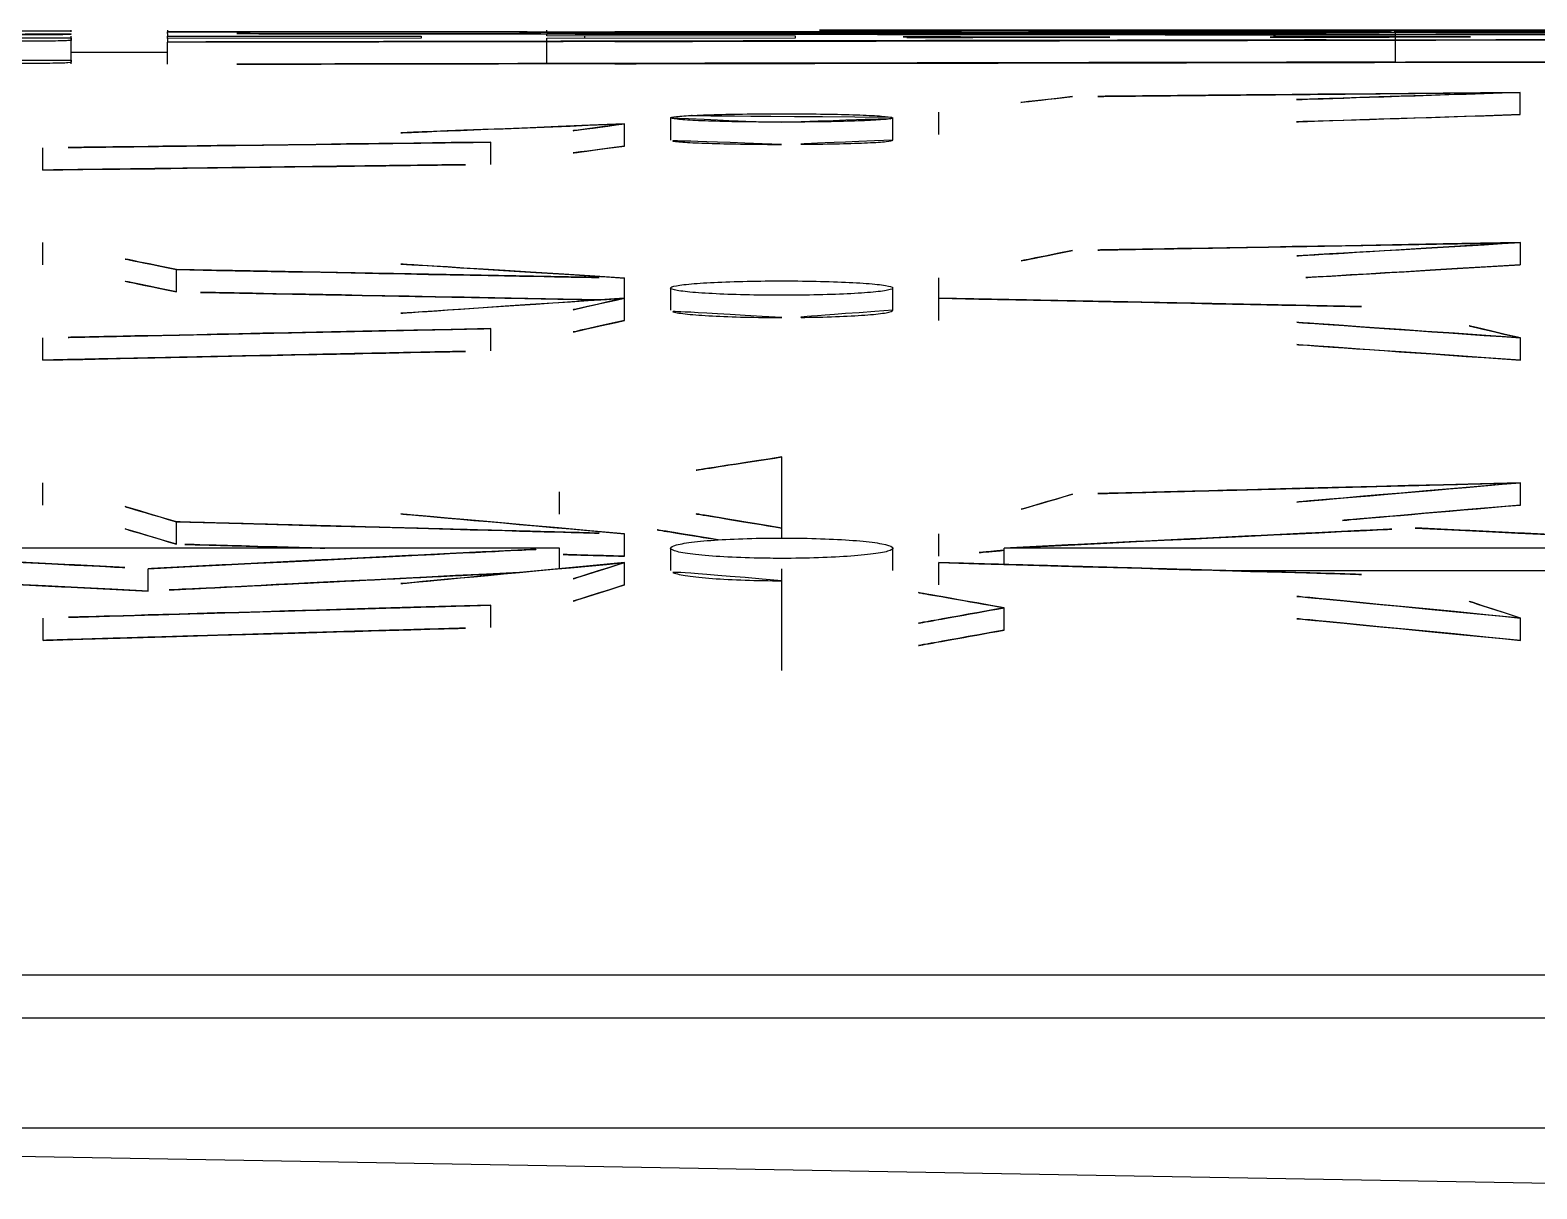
# Model space of a CAD drawing. Extents: x 16296660632 to 16296680496, y -37409619871 to -37409616057.
# Drawn here: x 16296679224.88 to 16296679231.66, y -37409616700.73 to -37409616695.52 of the extents above; entities that cross this region are included whole.
import ezdxf

# ---------------------------------------------------------------- set-up
doc = ezdxf.new("R2010")
doc.units = 0
doc.header["$LTSCALE"] = 10
doc.header["$MEASUREMENT"] = 0
for name, color, linetype in [('BACK_CASE_DADA_2', 7, 'CONTINUOUS'), ('BACK_LED_PCB_CAS', 7, 'CONTINUOUS'), ('BACK_TOP_COVER', 7, 'CONTINUOUS'), ('자바로고WINDOW', 7, 'CONTINUOUS')]:
    doc.layers.add(name, color=color, linetype=linetype)

msp = doc.modelspace()

# ---------------------------------------------------------------- linework, layer by layer
at = {"layer": 'BACK_CASE_DADA_2', "color": 7, "linetype": 'Continuous', "ltscale": 25.4}
msp.add_line((16296679222.66073, -37409616700.548264), (16296679233.181299, -37409616700.733292), dxfattribs=at)
at = {"layer": 'BACK_LED_PCB_CAS', "color": 7, "linetype": 'Continuous', "ltscale": 25.4}
for p, q in [((16296679219.759359, -37409616699.770477), (16296679233.181299, -37409616699.770477)), ((16296679219.759359, -37409616699.964127), (16296679233.181299, -37409616699.964127)), ((16296679233.181299, -37409616700.460243), (16296679219.759359, -37409616700.460243))]:
    msp.add_line(p, q, dxfattribs=at)
at = {"layer": 'BACK_TOP_COVER', "color": 7, "linetype": 'Continuous', "ltscale": 25.4}
for p, q in [((16296679225.49707, -37409616695.520523), (16296679225.49707, -37409616695.526894)), ((16296679225.49707, -37409616695.535141), (16296679225.49707, -37409616695.526894)), ((16296679231.021641, -37409616695.520126), (16296679230.26829, -37409616695.520126)), ((16296679231.021641, -37409616695.5214), (16296679231.021641, -37409616695.520126)), ((16296679231.021641, -37409616695.523643), (16296679231.021641, -37409616695.5214)), ((16296679231.021641, -37409616695.531174), (16296679231.021641, -37409616695.524544)), ((16296679231.021641, -37409616695.538612), (16296679231.021641, -37409616695.531174)), ((16296679225.49707, -37409616695.535141), (16296679225.49707, -37409616695.54612)), ((16296679225.49707, -37409616695.556999), (16296679225.49707, -37409616695.54612)), ((16296679225.49707, -37409616695.54612), (16296679226.63768, -37409616695.547478)), ((16296679226.63768, -37409616695.555428), (16296679225.49707, -37409616695.556999)), ((16296679225.49707, -37409616695.556999), (16296679225.49707, -37409616695.573357)), ((16296679225.49707, -37409616695.67337), (16296679225.49707, -37409616695.573357)), ((16296679226.63768, -37409616695.547478), (16296679226.63768, -37409616695.555428)), ((16296679227.374889, -37409616695.55442), (16296679227.374889, -37409616695.54837)), ((16296679231.021641, -37409616695.563316), (16296679231.021641, -37409616695.541283)), ((16296679231.021641, -37409616695.66333), (16296679231.021641, -37409616695.563316)), ((16296679225.49707, -37409616695.620132), (16296679225.06279, -37409616695.620132)), ((16296679231.58283, -37409616695.899612), (16296679231.58283, -37409616695.799561)), ((16296679227.75952, -37409616695.914574), (16296679227.75952, -37409616696.014633)), ((16296679228.75952, -37409616696.014633), (16296679228.75952, -37409616695.914551)), ((16296679228.96661, -37409616695.988503), (16296679228.96661, -37409616695.888443)), ((16296679227.552429, -37409616696.041656), (16296679227.552429, -37409616695.941582)), ((16296679224.936211, -37409616696.149437), (16296679224.936211, -37409616696.049347)), ((16296679226.95145, -37409616696.123596), (16296679226.95145, -37409616696.023514)), ((16296679224.93635, -37409616696.575783), (16296679224.93635, -37409616696.475616)), ((16296679231.58316, -37409616696.575783), (16296679231.58316, -37409616696.475601)), ((16296679225.537451, -37409616696.697411), (16296679225.537451, -37409616696.597221)), ((16296679227.552719, -37409616696.726128), (16296679227.552719, -37409616696.634903)), ((16296679227.75985, -37409616696.680069), (16296679227.75985, -37409616696.780251)), ((16296679228.75985, -37409616696.780273), (16296679228.75985, -37409616696.680038)), ((16296679228.96693, -37409616696.735092), (16296679228.96693, -37409616696.634903)), ((16296679227.552759, -37409616696.82634), (16296679227.552759, -37409616696.72612)), ((16296679228.96697, -37409616696.82634), (16296679228.96697, -37409616696.72612)), ((16296679226.951771, -37409616696.962593), (16296679226.951771, -37409616696.862343)), ((16296679224.936529, -37409616697.004639), (16296679224.936529, -37409616696.904388)), ((16296679231.58334, -37409616697.004623), (16296679231.58334, -37409616696.904373)), ((16296679228.260151, -37409616697.759811), (16296679228.26005, -37409616697.440048)), ((16296679224.93668, -37409616697.656502), (16296679224.93668, -37409616697.556137)), ((16296679231.583481, -37409616697.656487), (16296679231.583481, -37409616697.556122)), ((16296679227.260099, -37409616697.697212), (16296679227.260099, -37409616697.59684)), ((16296679225.537781, -37409616697.832626), (16296679225.537781, -37409616697.732239)), ((16296679228.260151, -37409616697.805473), (16296679228.260151, -37409616697.759811)), ((16296679227.553049, -37409616697.886589), (16296679227.553049, -37409616697.786179)), ((16296679228.96726, -37409616697.886581), (16296679228.96726, -37409616697.786179)), ((16296679227.26017, -37409616697.850487), (16296679223.560169, -37409616697.850487)), ((16296679227.26017, -37409616697.94297), (16296679227.26017, -37409616697.850487)), ((16296679227.76017, -37409616697.850487), (16296679227.76017, -37409616697.950867)), ((16296679228.76017, -37409616697.950912), (16296679228.76017, -37409616697.850456)), ((16296679232.960171, -37409616697.850471), (16296679229.26017, -37409616697.850479)), ((16296679229.26017, -37409616697.923813), (16296679229.26017, -37409616697.850479)), ((16296679225.4102, -37409616698.043404), (16296679225.4102, -37409616697.94297)), ((16296679227.553089, -37409616698.016121), (16296679227.553089, -37409616697.915688)), ((16296679228.260201, -37409616698.043404), (16296679228.260201, -37409616697.942963)), ((16296679228.2603, -37409616698.300911), (16296679228.260201, -37409616697.942963)), ((16296679228.9673, -37409616698.016121), (16296679228.9673, -37409616697.915688)), ((16296679230.2313, -37409616697.950897), (16296679232.960171, -37409616697.95089)), ((16296679226.952101, -37409616698.20697), (16296679226.952101, -37409616698.106506)), ((16296679224.936859, -37409616698.26532), (16296679224.936859, -37409616698.164841)), ((16296679229.26025, -37409616698.219299), (16296679229.26025, -37409616698.118843)), ((16296679231.58367, -37409616698.265297), (16296679231.58367, -37409616698.164833)), ((16296679228.2603, -37409616698.401413), (16296679228.2603, -37409616698.300911)), ((16296679219.759359, -37409616699.770477), (16296679233.181299, -37409616699.770477))]:
    msp.add_line(p, q, dxfattribs=at)
for centre, radius, start, end in [((16296679230.26829, -37409645802.795181), 29107.275046, 90, 90.0093983402), ((16296679240.794861, -37409654434.990387), 37739.470253, 90.0148624913, 90.0213101892), ((16296679212.78764, -37409654434.677277), 37739.157148, 89.9723513964, 89.9786898108), ((16296679181.2106, -37409654429.443336), 37733.923207, 89.9263432806, 89.9299496148), ((16296679278.24366, -37409654428.840073), 37733.319935, 90.0736567194, 90.0772630531), ((16296679249.258381, -37409617254.695129), 559.174995, 91.81144243, 92.07967021), ((16296679249.258381, -37409617254.695137), 559.075006, 91.81178394, 92.07999784), ((16296679249.258381, -37409617254.695183), 559.175044, 92.22469066, 92.49298497), ((16296679192.2579, -37409617254.816788), 559.296654, 86.38186455, 86.65042332), ((16296679264.257891, -37409617254.695358), 559.175228, 93.34990397, 93.61846265), ((16296679264.257891, -37409617254.695374), 559.075239, 93.35055855, 93.60796479), ((16296679264.2579, -37409617254.695442), 559.175313, 93.7636905, 94.03236009), ((16296679192.2579, -37409617254.816704), 559.296569, 85.96807596, 86.23674569), ((16296679192.2579, -37409617254.816689), 559.196558, 85.96739115, 86.2360914), ((16296679177.257429, -37409617254.816422), 559.29629, 84.84066517, 85.1096649), ((16296679279.257429, -37409617254.695717), 559.175592, 94.89087952, 95.15998787), ((16296679279.257429, -37409617254.695732), 559.075603, 94.8917506, 95.1057884), ((16296679279.257429, -37409617254.695732), 559.075603, 95.1306917, 95.16085859), ((16296679279.257441, -37409617254.695847), 559.175713, 95.30542051, 95.57468883), ((16296679177.257441, -37409617254.816307), 559.29617, 84.42585501, 84.69516398), ((16296679177.257441, -37409617254.816292), 559.196159, 84.42487611, 84.69414423)]:
    msp.add_arc(centre, radius, start, end, dxfattribs=at)
for centre, major_axis, ratio, start_param, end_param in [((16296679235.018379, -37409617254.768021), (-0.000133, 559.247889), 0.29821271, 0.03268857, 0.03629429), ((16296679234.026171, -37409617254.783386), (-0.000365, 559.263256), 0.29820862, 0.0388243, 0.0424308), ((16296679234.025471, -37409617254.725433), (0.000405, 559.1053), 0.29822404, 0.03883367, 0.042441), ((16296679215.189951, -37409617254.742813), (-0.000263, 559.222682), 0.29827885, 6.22111007, 6.22472022), ((16296679239.49176, -37409617254.752151), (0.000077, 559.232016), 0.29821693, 0.0595409, 0.06315132), ((16296679215.18944, -37409617254.770798), (0.00029, 559.150666), 0.29827142, 6.2211008, 6.22471151), ((16296679238.498659, -37409617254.718727), (0.000822, 559.198606), 0.29822578, 0.06568785, 0.06929981), ((16296679219.85557, -37409617254.687317), (-0.001542, 559.167194), 0.29829354, 6.21280595, 6.21641822), ((16296679238.49869, -37409617254.720337), (0.000791, 559.100216), 0.29822535, 0.0656995, 0.06931211), ((16296679253.283739, -37409617254.719093), (0.002394, 559.198957), 0.54052295, 0.08289146, 0.08621156), ((16296679210.714899, -37409617254.794693), (0.001101, 559.274552), 0.29826515, 6.1942148, 6.19783196), ((16296679243.96384, -37409617254.697121), (0.001702, 559.176987), 0.29823143, 0.08644083, 0.09005872), ((16296679201.230761, -37409617254.768517), (0.000835, 559.248382), 0.54056988, 6.19365986, 6.19698067), ((16296679210.71578, -37409617254.760696), (0.00013, 559.140564), 0.29827411, 6.19419563, 6.19781355), ((16296679201.230499, -37409617254.773956), (0.001197, 559.153823), 0.54056728, 6.19459641, 6.19696599), ((16296679242.970921, -37409617254.683434), (0.002243, 559.163294), 0.298235, 0.09259975, 0.09621972), ((16296679242.97188, -37409617254.717453), (0.001193, 559.097318), 0.29822605, 0.09261299, 0.0962335), ((16296679200.149099, -37409617254.778748), (0.001635, 559.258616), 0.54056501, 6.18674737, 6.19007025), ((16296679215.38184, -37409617254.704338), (-0.001614, 559.184205), 0.29828894, 6.18588809, 6.1895083), ((16296679258.370029, -37409617254.823448), (-0.005038, 559.303317), 0.54047318, 0.09643081, 0.09975472), ((16296679258.365629, -37409617254.740807), (0.00115, 559.120679), 0.54051254, 0.0964612, 0.09978597)]:
    msp.add_ellipse(centre, major_axis=major_axis, ratio=ratio, start_param=start_param, end_param=end_param, dxfattribs=at)
for points in [[(16296679225.49707, -37409616695.526894), (16296679228.259371, -37409616695.528763), (16296679231.021641, -37409616695.531174)], [(16296679225.49707, -37409616695.573357), (16296679228.259331, -37409616695.568077), (16296679231.021641, -37409616695.563316)], [(16296679231.021641, -37409616695.541283), (16296679228.259371, -37409616695.537949), (16296679225.49707, -37409616695.535141)], [(16296679231.021641, -37409616695.66333), (16296679228.259331, -37409616695.668083), (16296679225.49707, -37409616695.67337)], [(16296679231.58283, -37409616695.799561), (16296679230.57519, -37409616695.809067), (16296679229.567591, -37409616695.818893)], [(16296679226.95145, -37409616696.023514), (16296679225.9438, -37409616696.036263), (16296679224.936211, -37409616696.049347)], [(16296679224.936211, -37409616696.149437), (16296679225.9438, -37409616696.136353), (16296679226.95145, -37409616696.123596)], [(16296679231.58316, -37409616696.475601), (16296679230.57551, -37409616696.493187), (16296679229.567921, -37409616696.511108)], [(16296679225.537451, -37409616696.597221), (16296679226.54512, -37409616696.615898), (16296679227.552719, -37409616696.634903)], [(16296679227.446859, -37409616696.733101), (16296679226.49218, -37409616696.715111), (16296679225.537451, -37409616696.697411)], [(16296679228.96697, -37409616696.72612), (16296679229.97464, -37409616696.745888), (16296679230.982241, -37409616696.765984)], [(16296679226.951771, -37409616696.862343), (16296679225.94412, -37409616696.883202), (16296679224.936529, -37409616696.904388)], [(16296679224.936529, -37409616697.004639), (16296679225.94412, -37409616696.983452), (16296679226.951771, -37409616696.962593)], [(16296679231.583481, -37409616697.556122), (16296679230.575821, -37409616697.581841), (16296679229.568251, -37409616697.60788)], [(16296679225.537781, -37409616697.732239), (16296679226.54546, -37409616697.759048), (16296679227.553049, -37409616697.786179)], [(16296679229.26017, -37409616697.850479), (16296679230.185089, -37409616697.804703), (16296679231.110149, -37409616697.759804)], [(16296679231.110149, -37409616697.759804), (16296679232.03524, -37409616697.804688), (16296679232.960171, -37409616697.850471)], [(16296679226.20454, -37409616697.850418), (16296679225.871161, -37409616697.841507), (16296679225.537781, -37409616697.832626)], [(16296679223.560169, -37409616697.850487), (16296679224.48526, -37409616697.896294), (16296679225.4102, -37409616697.94297)], [(16296679225.4102, -37409616697.94297), (16296679226.33511, -37409616697.896278), (16296679227.26017, -37409616697.850487)], [(16296679227.553049, -37409616697.886589), (16296679227.40661, -37409616697.882637), (16296679227.26017, -37409616697.878708)], [(16296679225.4102, -37409616698.043404), (16296679224.48526, -37409616697.996712), (16296679223.560169, -37409616697.950912)], [(16296679227.079861, -37409616697.959839), (16296679226.24497, -37409616698.001259), (16296679225.4102, -37409616698.043404)], [(16296679228.9673, -37409616697.915688), (16296679229.974991, -37409616697.943604), (16296679230.982571, -37409616697.971817)], [(16296679226.952101, -37409616698.106506), (16296679225.944429, -37409616698.135513), (16296679224.936859, -37409616698.164841)], [(16296679224.936859, -37409616698.26532), (16296679225.944429, -37409616698.235977), (16296679226.952101, -37409616698.20697)]]:
    msp.add_open_spline(points, degree=2, dxfattribs=at)
for points, knots in [([(16296679227.75952, -37409616695.914574), (16296679227.75952, -37409616695.914627), (16296679227.759529, -37409616695.914688), (16296679227.759541, -37409616695.914749), (16296679227.760111, -37409616695.916847), (16296679227.770361, -37409616695.918991), (16296679227.78945, -37409616695.92099), (16296679227.808531, -37409616695.922981), (16296679227.836981, -37409616695.924889), (16296679227.872431, -37409616695.926537), (16296679227.907881, -37409616695.928192), (16296679227.9513, -37409616695.929642), (16296679227.9991, -37409616695.930763), (16296679228.046881, -37409616695.931877), (16296679228.100349, -37409616695.932701), (16296679228.15509, -37409616695.933151), (16296679228.18932, -37409616695.933434), (16296679228.22452, -37409616695.933571), (16296679228.25952, -37409616695.933571)], [0.750177454, 0.750177454, 0.750177454, 0.750177454, 0.75176126, 0.75176126, 0.75176126, 0.805518195, 0.805518195, 0.805518195, 0.859277284, 0.859277284, 0.859277284, 0.913014132, 0.913014132, 0.913014132, 0.966713618, 0.966713618, 0.966713618, 1, 1, 1, 1]), ([(16296679228.756189, -37409616695.912399), (16296679228.749729, -37409616695.910309), (16296679228.73358, -37409616695.908249), (16296679228.709061, -37409616695.90638), (16296679228.684549, -37409616695.904503), (16296679228.650999, -37409616695.902771), (16296679228.611179, -37409616695.901314), (16296679228.571381, -37409616695.899857), (16296679228.524229, -37409616695.898643), (16296679228.473631, -37409616695.897774), (16296679228.423071, -37409616695.896881), (16296679228.367661, -37409616695.896309), (16296679228.31201, -37409616695.896103), (16296679228.25639, -37409616695.895882), (16296679228.19898, -37409616695.896011), (16296679228.14455, -37409616695.896477), (16296679228.09012, -37409616695.896957), (16296679228.03717, -37409616695.897781), (16296679227.99007, -37409616695.898888), (16296679227.942961, -37409616695.900002), (16296679227.9004, -37409616695.901428), (16296679227.865919, -37409616695.903061), (16296679227.831409, -37409616695.904694), (16296679227.804041, -37409616695.90657), (16296679227.78606, -37409616695.908539)], [0.26843884, 0.26843884, 0.26843884, 0.26843884, 0.322199902, 0.322199902, 0.322199902, 0.375951866, 0.375951866, 0.375951866, 0.42967453, 0.42967453, 0.42967453, 0.483360756, 0.483360756, 0.483360756, 0.537018804, 0.537018804, 0.537018804, 0.590668438, 0.590668438, 0.590668438, 0.644332786, 0.644332786, 0.644332786, 0.698029033, 0.698029033, 0.698029033, 0.698029033]), ([(16296679228.25952, -37409616695.933571), (16296679228.315451, -37409616695.933571), (16296679228.37215, -37409616695.933197), (16296679228.424931, -37409616695.932487), (16296679228.477711, -37409616695.931778), (16296679228.528021, -37409616695.93071), (16296679228.57169, -37409616695.929367), (16296679228.615391, -37409616695.92804), (16296679228.65365, -37409616695.926399), (16296679228.683319, -37409616695.924591), (16296679228.713011, -37409616695.922791), (16296679228.73493, -37409616695.920769), (16296679228.74725, -37409616695.918709), (16296679228.755381, -37409616695.917343), (16296679228.75948, -37409616695.915939), (16296679228.75948, -37409616695.914543)], [0, 0, 0, 0, 0.053655802, 0.053655802, 0.053655802, 0.107310473, 0.107310473, 0.107310473, 0.160983092, 0.160983092, 0.160983092, 0.214693682, 0.214693682, 0.214693682, 0.250138432, 0.250138432, 0.250138432, 0.250138432]), ([(16296679228.25952, -37409616696.033653), (16296679228.20359, -37409616696.033653), (16296679228.146879, -37409616696.033272), (16296679228.09411, -37409616696.032562), (16296679228.04133, -37409616696.031853), (16296679227.99102, -37409616696.030777), (16296679227.94735, -37409616696.029449), (16296679227.90365, -37409616696.028107), (16296679227.865391, -37409616696.026466), (16296679227.83572, -37409616696.024673), (16296679227.806021, -37409616696.022858), (16296679227.784109, -37409616696.020844), (16296679227.77179, -37409616696.018784), (16296679227.76366, -37409616696.017418), (16296679227.75956, -37409616696.016006), (16296679227.75956, -37409616696.014618)], [0, 0, 0, 0, 0.053655784, 0.053655784, 0.053655784, 0.107310437, 0.107310437, 0.107310437, 0.160983045, 0.160983045, 0.160983045, 0.214693637, 0.214693637, 0.214693637, 0.250138433, 0.250138433, 0.250138433, 0.250138433]), ([(16296679228.75952, -37409616696.014633), (16296679228.75952, -37409616696.014687), (16296679228.75951, -37409616696.014763), (16296679228.759489, -37409616696.014816), (16296679228.758921, -37409616696.016922), (16296679228.748671, -37409616696.019073), (16296679228.729589, -37409616696.021057), (16296679228.71051, -37409616696.023064), (16296679228.68206, -37409616696.024963), (16296679228.646601, -37409616696.026611), (16296679228.61116, -37409616696.028267), (16296679228.567739, -37409616696.029716), (16296679228.51993, -37409616696.030838), (16296679228.47216, -37409616696.031952), (16296679228.41869, -37409616696.032784), (16296679228.363951, -37409616696.033218), (16296679228.32972, -37409616696.033501), (16296679228.294519, -37409616696.033653), (16296679228.25952, -37409616696.033653)], [0.750177452, 0.750177452, 0.750177452, 0.750177452, 0.751761224, 0.751761224, 0.751761224, 0.805518178, 0.805518178, 0.805518178, 0.859277286, 0.859277286, 0.859277286, 0.913014146, 0.913014146, 0.913014146, 0.96671363, 0.96671363, 0.96671363, 1, 1, 1, 1]), ([(16296679228.25985, -37409616696.71254), (16296679228.31572, -37409616696.71254), (16296679228.37236, -37409616696.711906), (16296679228.425091, -37409616696.710701), (16296679228.47781, -37409616696.709503), (16296679228.528061, -37409616696.70768), (16296679228.57169, -37409616696.705406), (16296679228.61537, -37409616696.703133), (16296679228.653629, -37409616696.700348), (16296679228.683319, -37409616696.697273), (16296679228.71307, -37409616696.694191), (16296679228.735041, -37409616696.690742), (16296679228.747431, -37409616696.687218), (16296679228.75984, -37409616696.683678), (16296679228.76297, -37409616696.679962), (16296679228.75658, -37409616696.676376), (16296679228.750179, -37409616696.672791), (16296679228.734051, -37409616696.669243), (16296679228.70952, -37409616696.666), (16296679228.685011, -37409616696.662773), (16296679228.651421, -37409616696.659767), (16296679228.61153, -37409616696.657249), (16296679228.57172, -37409616696.654732), (16296679228.524521, -37409616696.652618), (16296679228.47386, -37409616696.651093), (16296679228.4233, -37409616696.649567), (16296679228.367889, -37409616696.648567), (16296679228.312241, -37409616696.648209), (16296679228.25667, -37409616696.647827), (16296679228.19932, -37409616696.648064), (16296679228.144951, -37409616696.64888), (16296679228.09059, -37409616696.649696), (16296679228.03771, -37409616696.651123), (16296679227.990669, -37409616696.653038), (16296679227.94359, -37409616696.654953), (16296679227.90107, -37409616696.657417), (16296679227.86659, -37409616696.660217), (16296679227.83205, -37409616696.66304), (16296679227.80464, -37409616696.666283), (16296679227.7866, -37409616696.66967), (16296679227.76852, -37409616696.67308), (16296679227.759371, -37409616696.676727), (16296679227.759871, -37409616696.680351), (16296679227.76037, -37409616696.683968), (16296679227.77058, -37409616696.687637), (16296679227.78965, -37409616696.691063), (16296679227.80872, -37409616696.694473), (16296679227.837179, -37409616696.697731), (16296679227.87269, -37409616696.700562), (16296679227.90815, -37409616696.703377), (16296679227.95163, -37409616696.705856), (16296679227.99951, -37409616696.707764), (16296679228.047291, -37409616696.709663), (16296679228.10079, -37409616696.711052), (16296679228.15555, -37409616696.711807), (16296679228.189739, -37409616696.712303), (16296679228.22489, -37409616696.71254), (16296679228.25985, -37409616696.71254)], [0, 0, 0, 0, 0.0535629, 0.0535629, 0.0535629, 0.10712256, 0.10712256, 0.10712256, 0.16073353, 0.16073353, 0.16073353, 0.21445408, 0.21445408, 0.21445408, 0.26827614, 0.26827614, 0.26827614, 0.32214691, 0.32214691, 0.32214691, 0.3759931, 0.3759931, 0.3759931, 0.42975348, 0.42975348, 0.42975348, 0.48340504, 0.48340504, 0.48340504, 0.53697166, 0.53697166, 0.53697166, 0.59051285, 0.59051285, 0.59051285, 0.64409848, 0.64409848, 0.64409848, 0.69777982, 0.69777982, 0.69777982, 0.75156796, 0.75156796, 0.75156796, 0.80542798, 0.80542798, 0.80542798, 0.85929249, 0.85929249, 0.85929249, 0.91309037, 0.91309037, 0.91309037, 0.96677904, 0.96677904, 0.96677904, 1, 1, 1, 1]), ([(16296679228.25985, -37409616696.812752), (16296679228.20397, -37409616696.812752), (16296679228.147329, -37409616696.812119), (16296679228.09461, -37409616696.810913), (16296679228.041889, -37409616696.809708), (16296679227.99164, -37409616696.807892), (16296679227.948, -37409616696.805618), (16296679227.90432, -37409616696.803337), (16296679227.86607, -37409616696.800552), (16296679227.83638, -37409616696.797493), (16296679227.806629, -37409616696.794403), (16296679227.78466, -37409616696.790947), (16296679227.77227, -37409616696.787422), (16296679227.76404, -37409616696.78508), (16296679227.75989, -37409616696.782654), (16296679227.75989, -37409616696.780243)], [0, 0, 0, 0, 0.053562845, 0.053562845, 0.053562845, 0.107122457, 0.107122457, 0.107122457, 0.160733393, 0.160733393, 0.160733393, 0.21445395, 0.21445395, 0.21445395, 0.250137925, 0.250137925, 0.250137925, 0.250137925]), ([(16296679228.75985, -37409616696.780273), (16296679228.75985, -37409616696.780357), (16296679228.75984, -37409616696.780457), (16296679228.75983, -37409616696.780563), (16296679228.759319, -37409616696.784172), (16296679228.749121, -37409616696.787842), (16296679228.730049, -37409616696.79126), (16296679228.710979, -37409616696.794693), (16296679228.68251, -37409616696.797943), (16296679228.646999, -37409616696.800774), (16296679228.61154, -37409616696.803596), (16296679228.568069, -37409616696.806068), (16296679228.520189, -37409616696.807983), (16296679228.472401, -37409616696.809883), (16296679228.418909, -37409616696.811272), (16296679228.36414, -37409616696.812027), (16296679228.32996, -37409616696.812508), (16296679228.294809, -37409616696.812752), (16296679228.25985, -37409616696.812752)], [0.750168641, 0.750168641, 0.750168641, 0.750168641, 0.751567859, 0.751567859, 0.751567859, 0.805427935, 0.805427935, 0.805427935, 0.859292493, 0.859292493, 0.859292493, 0.913090412, 0.913090412, 0.913090412, 0.966779076, 0.966779076, 0.966779076, 1, 1, 1, 1]), ([(16296679228.26017, -37409616697.8965), (16296679228.31596, -37409616697.8965), (16296679228.372511, -37409616697.895607), (16296679228.42515, -37409616697.893913), (16296679228.477791, -37409616697.892197), (16296679228.52795, -37409616697.889648), (16296679228.571529, -37409616697.886452), (16296679228.615179, -37409616697.88324), (16296679228.653431, -37409616697.879303), (16296679228.68314, -37409616697.874962), (16296679228.71298, -37409616697.870613), (16296679228.735029, -37409616697.86573), (16296679228.74753, -37409616697.860733), (16296679228.760071, -37409616697.855713), (16296679228.763309, -37409616697.850433), (16296679228.757, -37409616697.845337), (16296679228.750681, -37409616697.840233), (16296679228.734591, -37409616697.835159), (16296679228.710051, -37409616697.830544), (16296679228.68553, -37409616697.825943), (16296679228.65189, -37409616697.821648), (16296679228.61191, -37409616697.818047), (16296679228.57205, -37409616697.814468), (16296679228.52478, -37409616697.811447), (16296679228.47402, -37409616697.80928), (16296679228.42347, -37409616697.807114), (16296679228.368059, -37409616697.805687), (16296679228.312401, -37409616697.805168), (16296679228.25692, -37409616697.804642), (16296679228.199659, -37409616697.80497), (16296679228.14537, -37409616697.806129), (16296679228.091129, -37409616697.807289), (16296679228.03837, -37409616697.809311), (16296679227.991421, -37409616697.812027), (16296679227.944389, -37409616697.814751), (16296679227.901911, -37409616697.818237), (16296679227.867439, -37409616697.822227), (16296679227.83285, -37409616697.826233), (16296679227.80538, -37409616697.830818), (16296679227.787251, -37409616697.83564), (16296679227.76906, -37409616697.840477), (16296679227.759781, -37409616697.84568), (16296679227.760189, -37409616697.850807), (16296679227.76059, -37409616697.855957), (16296679227.770729, -37409616697.861168), (16296679227.78978, -37409616697.866028), (16296679227.80883, -37409616697.870888), (16296679227.83732, -37409616697.875519), (16296679227.87291, -37409616697.879532), (16296679227.908409, -37409616697.883537), (16296679227.95196, -37409616697.887047), (16296679227.99995, -37409616697.889748), (16296679228.04775, -37409616697.892433), (16296679228.10128, -37409616697.894402), (16296679228.15609, -37409616697.895477), (16296679228.190201, -37409616697.896156), (16296679228.225281, -37409616697.8965), (16296679228.26017, -37409616697.8965)], [0, 0, 0, 0, 0.05342137, 0.05342137, 0.05342137, 0.10683635, 0.10683635, 0.10683635, 0.16035284, 0.16035284, 0.16035284, 0.2140875, 0.2140875, 0.2140875, 0.26802621, 0.26802621, 0.26802621, 0.32206513, 0.32206513, 0.32206513, 0.37605683, 0.37605683, 0.37605683, 0.42987615, 0.42987615, 0.42987615, 0.483475, 0.483475, 0.483475, 0.53690137, 0.53690137, 0.53690137, 0.59027615, 0.59027615, 0.59027615, 0.64374101, 0.64374101, 0.64374101, 0.69739939, 0.69739939, 0.69739939, 0.75127318, 0.75127318, 0.75127318, 0.80529136, 0.80529136, 0.80529136, 0.85931759, 0.85931759, 0.85931759, 0.9132089, 0.9132089, 0.9132089, 0.96688084, 0.96688084, 0.96688084, 1, 1, 1, 1]), ([(16296679228.26017, -37409616697.996933), (16296679228.20439, -37409616697.996933), (16296679228.147829, -37409616697.996033), (16296679228.0952, -37409616697.994331), (16296679228.042561, -37409616697.99263), (16296679227.992399, -37409616697.990067), (16296679227.94882, -37409616697.98687), (16296679227.905161, -37409616697.983673), (16296679227.86692, -37409616697.979729), (16296679227.83721, -37409616697.975388), (16296679227.807369, -37409616697.971031), (16296679227.785311, -37409616697.966148), (16296679227.77282, -37409616697.961143), (16296679227.764441, -37409616697.957787), (16296679227.76021, -37409616697.954323), (16296679227.76021, -37409616697.950867)], [0, 0, 0, 0, 0.053421273, 0.053421273, 0.053421273, 0.106836143, 0.106836143, 0.106836143, 0.160352569, 0.160352569, 0.160352569, 0.214087236, 0.214087236, 0.214087236, 0.250136579, 0.250136579, 0.250136579, 0.250136579])]:
    msp.add_open_spline(points, degree=3, knots=knots, dxfattribs=at)
at = {"layer": '자바로고WINDOW', "color": 7, "linetype": 'Continuous', "ltscale": 25.4}
for p, q in [((16296679225.06279, -37409616695.527321), (16296679225.06279, -37409616695.51963)), ((16296679227.20347, -37409616695.526619), (16296679227.20347, -37409616695.520508)), ((16296679225.06279, -37409616695.671028), (16296679225.06279, -37409616695.547096)), ((16296679227.20347, -37409616695.545113), (16296679227.20347, -37409616695.534561)), ((16296679228.32172, -37409616695.546417), (16296679227.20347, -37409616695.545113)), ((16296679227.20347, -37409616695.555573), (16296679228.32172, -37409616695.554047)), ((16296679227.20347, -37409616695.571297), (16296679227.20347, -37409616695.555573)), ((16296679227.20347, -37409616695.671303), (16296679227.20347, -37409616695.571297)), ((16296679228.32172, -37409616695.554047), (16296679228.32172, -37409616695.546417)), ((16296679229.04447, -37409616695.547279), (16296679229.04447, -37409616695.553093)), ((16296679225.49707, -37409616695.620132), (16296679225.06279, -37409616695.620132)), ((16296679231.58283, -37409616695.899612), (16296679231.58283, -37409616695.799561)), ((16296679227.75952, -37409616695.914574), (16296679227.75952, -37409616696.014633)), ((16296679228.75952, -37409616696.014633), (16296679228.75952, -37409616695.914551)), ((16296679228.96661, -37409616695.988503), (16296679228.96661, -37409616695.888443)), ((16296679227.552429, -37409616696.041656), (16296679227.552429, -37409616695.941582)), ((16296679224.936211, -37409616696.149437), (16296679224.936211, -37409616696.049347)), ((16296679226.95145, -37409616696.123596), (16296679226.95145, -37409616696.023514)), ((16296679224.93635, -37409616696.575783), (16296679224.93635, -37409616696.475616)), ((16296679231.58316, -37409616696.575783), (16296679231.58316, -37409616696.475601)), ((16296679225.537451, -37409616696.697411), (16296679225.537451, -37409616696.597221)), ((16296679227.552719, -37409616696.726128), (16296679227.552719, -37409616696.634903)), ((16296679227.75985, -37409616696.680069), (16296679227.75985, -37409616696.780251)), ((16296679228.75985, -37409616696.780273), (16296679228.75985, -37409616696.680038)), ((16296679228.96693, -37409616696.735092), (16296679228.96693, -37409616696.634903)), ((16296679227.552759, -37409616696.82634), (16296679227.552759, -37409616696.72612)), ((16296679228.96697, -37409616696.82634), (16296679228.96697, -37409616696.72612)), ((16296679226.951771, -37409616696.962593), (16296679226.951771, -37409616696.862343)), ((16296679224.936529, -37409616697.004639), (16296679224.936529, -37409616696.904388)), ((16296679231.58334, -37409616697.004623), (16296679231.58334, -37409616696.904373)), ((16296679228.260151, -37409616697.759811), (16296679228.26005, -37409616697.440048)), ((16296679224.93668, -37409616697.656502), (16296679224.93668, -37409616697.556137)), ((16296679231.583481, -37409616697.656487), (16296679231.583481, -37409616697.556122)), ((16296679227.260099, -37409616697.697212), (16296679227.260099, -37409616697.59684)), ((16296679225.537781, -37409616697.832626), (16296679225.537781, -37409616697.732239)), ((16296679228.260151, -37409616697.805473), (16296679228.260151, -37409616697.759811)), ((16296679227.553049, -37409616697.886589), (16296679227.553049, -37409616697.786179)), ((16296679228.96726, -37409616697.886581), (16296679228.96726, -37409616697.786179)), ((16296679227.26017, -37409616697.850487), (16296679223.560169, -37409616697.850487)), ((16296679227.26017, -37409616697.94297), (16296679227.26017, -37409616697.850487)), ((16296679227.76017, -37409616697.850487), (16296679227.76017, -37409616697.950867)), ((16296679228.76017, -37409616697.950912), (16296679228.76017, -37409616697.850456)), ((16296679232.960171, -37409616697.850471), (16296679229.26017, -37409616697.850479)), ((16296679229.26017, -37409616697.923813), (16296679229.26017, -37409616697.850479)), ((16296679225.4102, -37409616698.043404), (16296679225.4102, -37409616697.94297)), ((16296679227.553089, -37409616698.016121), (16296679227.553089, -37409616697.915688)), ((16296679228.260201, -37409616698.043404), (16296679228.260201, -37409616697.942963)), ((16296679228.9673, -37409616698.016121), (16296679228.9673, -37409616697.915688)), ((16296679230.2313, -37409616697.950897), (16296679232.960171, -37409616697.95089)), ((16296679226.952101, -37409616698.20697), (16296679226.952101, -37409616698.106506)), ((16296679224.936859, -37409616698.26532), (16296679224.936859, -37409616698.164841)), ((16296679229.26025, -37409616698.219299), (16296679229.26025, -37409616698.118843)), ((16296679231.58367, -37409616698.265297), (16296679231.58367, -37409616698.164833)), ((16296679228.2603, -37409616698.401413), (16296679228.2603, -37409616698.300911)), ((16296679219.759359, -37409616699.770477), (16296679233.181299, -37409616699.770477))]:
    msp.add_line(p, q, dxfattribs=at)
for centre, radius, start, end in [((16296679231.88114, -37409645802.795609), 29107.275474, 90, 90.0091797742), ((16296679242.201309, -37409654435.004662), 37739.484533, 90.0145346422, 90.0208730572), ((16296679214.74324, -37409654434.703743), 37739.183604, 89.9728978114, 89.9791269428), ((16296679278.916031, -37409654429.093369), 37733.573233, 90.0722360424, 90.0757330934), ((16296679183.78517, -37409654429.672943), 37734.152808, 89.9277639576, 89.9312610092), ((16296679249.258381, -37409617254.695129), 559.174995, 91.81144243, 92.07967021), ((16296679249.258381, -37409617254.695137), 559.075006, 91.81178394, 92.07999784), ((16296679249.258381, -37409617254.695183), 559.175044, 92.22469066, 92.49298497), ((16296679192.2579, -37409617254.816788), 559.296654, 86.38186455, 86.65042332), ((16296679264.257891, -37409617254.695358), 559.175228, 93.34990397, 93.61846265), ((16296679264.257891, -37409617254.695374), 559.075239, 93.35055855, 93.60796479), ((16296679264.2579, -37409617254.695442), 559.175313, 93.7636905, 94.03236009), ((16296679192.2579, -37409617254.816704), 559.296569, 85.96807596, 86.23674569), ((16296679192.2579, -37409617254.816689), 559.196558, 85.96739115, 86.2360914), ((16296679177.257429, -37409617254.816422), 559.29629, 84.84066517, 85.1096649), ((16296679279.257429, -37409617254.695717), 559.175592, 94.89087952, 95.15998787), ((16296679279.257429, -37409617254.695732), 559.075603, 94.8917506, 95.1057884), ((16296679279.257429, -37409617254.695732), 559.075603, 95.1306917, 95.16085859), ((16296679279.257441, -37409617254.695847), 559.175713, 95.30542051, 95.57468883), ((16296679177.257441, -37409617254.816307), 559.29617, 84.42585501, 84.69516398), ((16296679177.257441, -37409617254.816292), 559.196159, 84.42487611, 84.69414423)]:
    msp.add_arc(centre, radius, start, end, dxfattribs=at)
for centre, major_axis, ratio, start_param, end_param in [((16296679235.018391, -37409617254.768097), (-0.000134, 559.247975), 0.29821269, 0.03268857, 0.03629429), ((16296679234.026171, -37409617254.782852), (-0.000358, 559.26272), 0.29820877, 0.03882432, 0.04243082), ((16296679234.025471, -37409617254.725487), (0.000404, 559.105351), 0.29822403, 0.03883366, 0.042441), ((16296679215.189951, -37409617254.742661), (-0.000266, 559.222531), 0.29827889, 6.22111006, 6.22472021), ((16296679239.492479, -37409617254.791283), (-0.000708, 559.27115), 0.29820656, 0.0595384, 0.0631487), ((16296679215.189449, -37409617254.770203), (0.000278, 559.150066), 0.29827158, 6.22110076, 6.22471147), ((16296679238.49872, -37409617254.721848), (0.000753, 559.201718), 0.29822495, 0.06568763, 0.06929958), ((16296679219.8556, -37409617254.685806), (-0.001576, 559.165676), 0.29829394, 6.21280584, 6.21641811), ((16296679238.498751, -37409617254.723457), (0.000722, 559.103324), 0.29822453, 0.06569928, 0.06931188), ((16296679253.28397, -37409617254.724083), (0.002072, 559.203949), 0.54052056, 0.08289078, 0.08621086), ((16296679210.71574, -37409617254.762306), (0.000178, 559.242178), 0.29827369, 6.19421173, 6.197829), ((16296679243.963699, -37409617254.691994), (0.00185, 559.17186), 0.29823278, 0.08644131, 0.09005921), ((16296679201.23167, -37409617254.749352), (-0.000449, 559.229222), 0.54057903, 6.19365709, 6.19697796), ((16296679210.71566, -37409617254.765556), (0.000269, 559.145427), 0.29827283, 6.19419609, 6.197814), ((16296679201.22818, -37409617254.822731), (0.004467, 559.202601), 0.54054398, 6.19460343, 6.1969729), ((16296679242.97093, -37409617254.683647), (0.002236, 559.163523), 0.29823494, 0.09259973, 0.0962197), ((16296679242.971889, -37409617254.717682), (0.001186, 559.097549), 0.29822599, 0.09261297, 0.09623348), ((16296679200.14916, -37409617254.777527), (0.001547, 559.257398), 0.54056559, 6.18674718, 6.19007006), ((16296679215.38143, -37409617254.718643), (-0.001168, 559.198508), 0.29828518, 6.18588957, 6.18950974), ((16296679258.3699, -37409617254.820953), (-0.004852, 559.300825), 0.54047437, 0.0964312, 0.09975513), ((16296679258.365511, -37409617254.738632), (0.001312, 559.118503), 0.54051358, 0.09646155, 0.09978632)]:
    msp.add_ellipse(centre, major_axis=major_axis, ratio=ratio, start_param=start_param, end_param=end_param, dxfattribs=at)
for points, knots in [([(16296679223.272591, -37409616695.523018), (16296679223.269369, -37409616695.523376), (16296679223.26635, -37409616695.523788), (16296679223.36482, -37409616695.524681), (16296679223.534969, -37409616695.524811), (16296679223.963449, -37409616695.524834), (16296679224.24943, -37409616695.524818), (16296679224.678169, -37409616695.524818), (16296679224.834499, -37409616695.524879), (16296679225.071301, -37409616695.524231), (16296679225.06279, -37409616695.523582), (16296679225.06279, -37409616695.522491), (16296679225.06279, -37409616695.521973), (16296679225.06279, -37409616695.521538)], [0.388231769, 0.388231769, 0.388231769, 0.388231769, 0.4375, 0.4375, 0.5, 0.5, 0.625, 0.625, 0.6875, 0.6875, 0.75, 0.75, 0.833663365, 0.833663365, 0.833663365, 0.833663365]), ([(16296679223.27376, -37409616695.557671), (16296679223.27294, -37409616695.560081), (16296679223.271799, -37409616695.562607), (16296679223.274429, -37409616695.565247), (16296679223.275339, -37409616695.56617), (16296679223.282459, -37409616695.567146), (16296679223.311501, -37409616695.568024), (16296679223.323139, -37409616695.568367), (16296679223.33917, -37409616695.568703), (16296679223.36014, -37409616695.56897), (16296679223.381269, -37409616695.569237), (16296679223.407921, -37409616695.569443), (16296679223.43516, -37409616695.56958), (16296679223.49147, -37409616695.569878), (16296679223.553061, -37409616695.569992), (16296679223.61352, -37409616695.570053), (16296679223.872021, -37409616695.57029), (16296679224.131741, -37409616695.570084), (16296679224.39086, -37409616695.570084), (16296679224.52017, -37409616695.570084), (16296679224.65048, -37409616695.570198), (16296679224.7787, -37409616695.569977), (16296679224.82176, -37409616695.569901), (16296679224.86504, -37409616695.569778), (16296679224.90521, -37409616695.569557), (16296679224.92758, -37409616695.569443), (16296679224.949329, -37409616695.569283), (16296679224.967871, -37409616695.569077), (16296679224.98658, -37409616695.568871), (16296679225.00198, -37409616695.568604), (16296679225.013861, -37409616695.568329), (16296679225.03087, -37409616695.567917), (16296679225.041679, -37409616695.567482), (16296679225.048901, -37409616695.567039), (16296679225.074141, -37409616695.565491), (16296679225.06279, -37409616695.563919), (16296679225.06279, -37409616695.562408), (16296679225.06279, -37409616695.559731), (16296679225.06279, -37409616695.557182), (16296679225.06279, -37409616695.554764), (16296679225.06279, -37409616695.554428), (16296679225.06279, -37409616695.5541), (16296679225.06279, -37409616695.55378)], [0.312433606, 0.312433606, 0.312433606, 0.312433606, 0.403355565, 0.403355565, 0.403355565, 0.43547887, 0.43547887, 0.43547887, 0.448192822, 0.448192822, 0.448192822, 0.46101192, 0.46101192, 0.46101192, 0.487565999, 0.487565999, 0.487565999, 0.600431965, 0.600431965, 0.600431965, 0.656768918, 0.656768918, 0.656768918, 0.675690859, 0.675690859, 0.675690859, 0.686209507, 0.686209507, 0.686209507, 0.696876773, 0.696876773, 0.696876773, 0.712145218, 0.712145218, 0.712145218, 0.765859193, 0.765859193, 0.765859193, 0.861547907, 0.861547907, 0.861547907, 0.874491619, 0.874491619, 0.874491619, 0.874491619]), ([(16296679224.42979, -37409616695.541451), (16296679224.503679, -37409616695.541451), (16296679224.577579, -37409616695.541451), (16296679224.651461, -37409616695.541451), (16296679224.72588, -37409616695.541443), (16296679224.801889, -37409616695.541389), (16296679224.872881, -37409616695.541199), (16296679224.90229, -37409616695.541107), (16296679224.93133, -37409616695.541008), (16296679224.956341, -37409616695.540863), (16296679224.975, -37409616695.540741), (16296679224.99131, -37409616695.540588), (16296679225.004129, -37409616695.540428), (16296679225.021259, -37409616695.540207), (16296679225.03318, -37409616695.539963), (16296679225.041599, -37409616695.539719), (16296679225.06181, -37409616695.539124), (16296679225.06279, -37409616695.538513), (16296679225.06279, -37409616695.53791), (16296679225.06279, -37409616695.535477), (16296679225.06279, -37409616695.533287), (16296679225.06279, -37409616695.531349)], [0.605411071, 0.605411071, 0.605411071, 0.605411071, 0.63780646, 0.63780646, 0.63780646, 0.670662953, 0.670662953, 0.670662953, 0.684196528, 0.684196528, 0.684196528, 0.694304131, 0.694304131, 0.694304131, 0.707812411, 0.707812411, 0.707812411, 0.740451252, 0.740451252, 0.740451252, 0.875091069, 0.875091069, 0.875091069, 0.875091069]), ([(16296679223.27376, -37409616695.657677), (16296679223.27294, -37409616695.660088), (16296679223.271799, -37409616695.662613), (16296679223.274429, -37409616695.66526), (16296679223.275339, -37409616695.666183), (16296679223.282459, -37409616695.667152), (16296679223.311501, -37409616695.668022), (16296679223.323139, -37409616695.668373), (16296679223.33917, -37409616695.668709), (16296679223.36014, -37409616695.668983), (16296679223.381269, -37409616695.66925), (16296679223.407921, -37409616695.669441), (16296679223.43516, -37409616695.669594), (16296679223.49147, -37409616695.669884), (16296679223.553061, -37409616695.670013), (16296679223.61352, -37409616695.670059), (16296679223.872021, -37409616695.670303), (16296679224.131741, -37409616695.670097), (16296679224.39086, -37409616695.670097), (16296679224.52017, -37409616695.670097), (16296679224.65048, -37409616695.670212), (16296679224.7787, -37409616695.669983), (16296679224.82176, -37409616695.669907), (16296679224.86504, -37409616695.669792), (16296679224.90521, -37409616695.669571), (16296679224.92758, -37409616695.669449), (16296679224.949329, -37409616695.669289), (16296679224.967871, -37409616695.66909), (16296679224.98658, -37409616695.668877), (16296679225.00198, -37409616695.668617), (16296679225.013861, -37409616695.668327), (16296679225.03087, -37409616695.667938), (16296679225.041679, -37409616695.667488), (16296679225.048901, -37409616695.667053), (16296679225.074141, -37409616695.665497), (16296679225.06279, -37409616695.663933), (16296679225.06279, -37409616695.662422), (16296679225.06279, -37409616695.659737), (16296679225.06279, -37409616695.657188), (16296679225.06279, -37409616695.654762), (16296679225.06279, -37409616695.654427), (16296679225.06279, -37409616695.654114), (16296679225.06279, -37409616695.653793)], [0.312433612, 0.312433612, 0.312433612, 0.312433612, 0.403355575, 0.403355575, 0.403355575, 0.435478881, 0.435478881, 0.435478881, 0.448192834, 0.448192834, 0.448192834, 0.461011933, 0.461011933, 0.461011933, 0.487566014, 0.487566014, 0.487566014, 0.600431991, 0.600431991, 0.600431991, 0.656768949, 0.656768949, 0.656768949, 0.675690893, 0.675690893, 0.675690893, 0.686209539, 0.686209539, 0.686209539, 0.6968768, 0.6968768, 0.6968768, 0.712145258, 0.712145258, 0.712145258, 0.765859403, 0.765859403, 0.765859403, 0.861548015, 0.861548015, 0.861548015, 0.874491627, 0.874491627, 0.874491627, 0.874491627]), ([(16296679228.25952, -37409616695.933571), (16296679228.315451, -37409616695.933571), (16296679228.37215, -37409616695.933197), (16296679228.424931, -37409616695.932487), (16296679228.477711, -37409616695.931778), (16296679228.528021, -37409616695.93071), (16296679228.57169, -37409616695.929367), (16296679228.615391, -37409616695.92804), (16296679228.65365, -37409616695.926399), (16296679228.683319, -37409616695.924591), (16296679228.713011, -37409616695.922791), (16296679228.73493, -37409616695.920769), (16296679228.74725, -37409616695.918709), (16296679228.759569, -37409616695.916641), (16296679228.76264, -37409616695.914482), (16296679228.756189, -37409616695.912399), (16296679228.749729, -37409616695.910309), (16296679228.73358, -37409616695.908249), (16296679228.709061, -37409616695.90638), (16296679228.684549, -37409616695.904503), (16296679228.650999, -37409616695.902771), (16296679228.611179, -37409616695.901314), (16296679228.571381, -37409616695.899857), (16296679228.524229, -37409616695.898643), (16296679228.473631, -37409616695.897774), (16296679228.423071, -37409616695.896881), (16296679228.367661, -37409616695.896309), (16296679228.31201, -37409616695.896103), (16296679228.25639, -37409616695.895882), (16296679228.19898, -37409616695.896011), (16296679228.14455, -37409616695.896477), (16296679228.09012, -37409616695.896957), (16296679228.03717, -37409616695.897781), (16296679227.99007, -37409616695.898888), (16296679227.942961, -37409616695.900002), (16296679227.9004, -37409616695.901428), (16296679227.865919, -37409616695.903061), (16296679227.831409, -37409616695.904694), (16296679227.804041, -37409616695.90657), (16296679227.78606, -37409616695.908539), (16296679227.768061, -37409616695.910522), (16296679227.75898, -37409616695.912643), (16296679227.759541, -37409616695.914749), (16296679227.760111, -37409616695.916847), (16296679227.770361, -37409616695.918991), (16296679227.78945, -37409616695.92099), (16296679227.808531, -37409616695.922981), (16296679227.836981, -37409616695.924889), (16296679227.872431, -37409616695.926537), (16296679227.907881, -37409616695.928192), (16296679227.9513, -37409616695.929642), (16296679227.9991, -37409616695.930763), (16296679228.046881, -37409616695.931877), (16296679228.100349, -37409616695.932701), (16296679228.15509, -37409616695.933151), (16296679228.18932, -37409616695.933434), (16296679228.22452, -37409616695.933571), (16296679228.25952, -37409616695.933571)], [0, 0, 0, 0, 0.0536558, 0.0536558, 0.0536558, 0.10731047, 0.10731047, 0.10731047, 0.16098309, 0.16098309, 0.16098309, 0.21469368, 0.21469368, 0.21469368, 0.26843884, 0.26843884, 0.26843884, 0.3221999, 0.3221999, 0.3221999, 0.37595187, 0.37595187, 0.37595187, 0.42967453, 0.42967453, 0.42967453, 0.48336076, 0.48336076, 0.48336076, 0.5370188, 0.5370188, 0.5370188, 0.59066844, 0.59066844, 0.59066844, 0.64433279, 0.64433279, 0.64433279, 0.69802903, 0.69802903, 0.69802903, 0.75176126, 0.75176126, 0.75176126, 0.8055182, 0.8055182, 0.8055182, 0.85927728, 0.85927728, 0.85927728, 0.91301413, 0.91301413, 0.91301413, 0.96671362, 0.96671362, 0.96671362, 1, 1, 1, 1]), ([(16296679228.25952, -37409616696.033653), (16296679228.20359, -37409616696.033653), (16296679228.146879, -37409616696.033272), (16296679228.09411, -37409616696.032562), (16296679228.04133, -37409616696.031853), (16296679227.99102, -37409616696.030777), (16296679227.94735, -37409616696.029449), (16296679227.90365, -37409616696.028107), (16296679227.865391, -37409616696.026466), (16296679227.83572, -37409616696.024673), (16296679227.806021, -37409616696.022858), (16296679227.784109, -37409616696.020844), (16296679227.77179, -37409616696.018784), (16296679227.76366, -37409616696.017418), (16296679227.75956, -37409616696.016006), (16296679227.75956, -37409616696.014618)], [0, 0, 0, 0, 0.053655784, 0.053655784, 0.053655784, 0.107310437, 0.107310437, 0.107310437, 0.160983045, 0.160983045, 0.160983045, 0.214693637, 0.214693637, 0.214693637, 0.250138433, 0.250138433, 0.250138433, 0.250138433]), ([(16296679228.75952, -37409616696.014633), (16296679228.75952, -37409616696.014687), (16296679228.75951, -37409616696.014763), (16296679228.759489, -37409616696.014816), (16296679228.758921, -37409616696.016922), (16296679228.748671, -37409616696.019073), (16296679228.729589, -37409616696.021057), (16296679228.71051, -37409616696.023064), (16296679228.68206, -37409616696.024963), (16296679228.646601, -37409616696.026611), (16296679228.61116, -37409616696.028267), (16296679228.567739, -37409616696.029716), (16296679228.51993, -37409616696.030838), (16296679228.47216, -37409616696.031952), (16296679228.41869, -37409616696.032784), (16296679228.363951, -37409616696.033218), (16296679228.32972, -37409616696.033501), (16296679228.294519, -37409616696.033653), (16296679228.25952, -37409616696.033653)], [0.750177452, 0.750177452, 0.750177452, 0.750177452, 0.751761224, 0.751761224, 0.751761224, 0.805518178, 0.805518178, 0.805518178, 0.859277286, 0.859277286, 0.859277286, 0.913014146, 0.913014146, 0.913014146, 0.96671363, 0.96671363, 0.96671363, 1, 1, 1, 1]), ([(16296679228.25985, -37409616696.71254), (16296679228.31572, -37409616696.71254), (16296679228.37236, -37409616696.711906), (16296679228.425091, -37409616696.710701), (16296679228.47781, -37409616696.709503), (16296679228.528061, -37409616696.70768), (16296679228.57169, -37409616696.705406), (16296679228.61537, -37409616696.703133), (16296679228.653629, -37409616696.700348), (16296679228.683319, -37409616696.697273), (16296679228.71307, -37409616696.694191), (16296679228.735041, -37409616696.690742), (16296679228.747431, -37409616696.687218), (16296679228.75984, -37409616696.683678), (16296679228.76297, -37409616696.679962), (16296679228.75658, -37409616696.676376), (16296679228.750179, -37409616696.672791), (16296679228.734051, -37409616696.669243), (16296679228.70952, -37409616696.666), (16296679228.685011, -37409616696.662773), (16296679228.651421, -37409616696.659767), (16296679228.61153, -37409616696.657249), (16296679228.57172, -37409616696.654732), (16296679228.524521, -37409616696.652618), (16296679228.47386, -37409616696.651093), (16296679228.4233, -37409616696.649567), (16296679228.367889, -37409616696.648567), (16296679228.312241, -37409616696.648209), (16296679228.25667, -37409616696.647827), (16296679228.19932, -37409616696.648064), (16296679228.144951, -37409616696.64888), (16296679228.09059, -37409616696.649696), (16296679228.03771, -37409616696.651123), (16296679227.990669, -37409616696.653038), (16296679227.94359, -37409616696.654953), (16296679227.90107, -37409616696.657417), (16296679227.86659, -37409616696.660217), (16296679227.83205, -37409616696.66304), (16296679227.80464, -37409616696.666283), (16296679227.7866, -37409616696.66967), (16296679227.76852, -37409616696.67308), (16296679227.759371, -37409616696.676727), (16296679227.759871, -37409616696.680351), (16296679227.76037, -37409616696.683968), (16296679227.77058, -37409616696.687637), (16296679227.78965, -37409616696.691063), (16296679227.80872, -37409616696.694473), (16296679227.837179, -37409616696.697731), (16296679227.87269, -37409616696.700562), (16296679227.90815, -37409616696.703377), (16296679227.95163, -37409616696.705856), (16296679227.99951, -37409616696.707764), (16296679228.047291, -37409616696.709663), (16296679228.10079, -37409616696.711052), (16296679228.15555, -37409616696.711807), (16296679228.189739, -37409616696.712303), (16296679228.22489, -37409616696.71254), (16296679228.25985, -37409616696.71254)], [0, 0, 0, 0, 0.0535629, 0.0535629, 0.0535629, 0.10712256, 0.10712256, 0.10712256, 0.16073353, 0.16073353, 0.16073353, 0.21445408, 0.21445408, 0.21445408, 0.26827614, 0.26827614, 0.26827614, 0.32214691, 0.32214691, 0.32214691, 0.3759931, 0.3759931, 0.3759931, 0.42975348, 0.42975348, 0.42975348, 0.48340504, 0.48340504, 0.48340504, 0.53697166, 0.53697166, 0.53697166, 0.59051285, 0.59051285, 0.59051285, 0.64409848, 0.64409848, 0.64409848, 0.69777982, 0.69777982, 0.69777982, 0.75156796, 0.75156796, 0.75156796, 0.80542798, 0.80542798, 0.80542798, 0.85929249, 0.85929249, 0.85929249, 0.91309037, 0.91309037, 0.91309037, 0.96677904, 0.96677904, 0.96677904, 1, 1, 1, 1]), ([(16296679228.25985, -37409616696.812752), (16296679228.20397, -37409616696.812752), (16296679228.147329, -37409616696.812119), (16296679228.09461, -37409616696.810913), (16296679228.041889, -37409616696.809708), (16296679227.99164, -37409616696.807892), (16296679227.948, -37409616696.805618), (16296679227.90432, -37409616696.803337), (16296679227.86607, -37409616696.800552), (16296679227.83638, -37409616696.797493), (16296679227.806629, -37409616696.794403), (16296679227.78466, -37409616696.790947), (16296679227.77227, -37409616696.787422), (16296679227.76404, -37409616696.78508), (16296679227.75989, -37409616696.782654), (16296679227.75989, -37409616696.780243)], [0, 0, 0, 0, 0.053562845, 0.053562845, 0.053562845, 0.107122457, 0.107122457, 0.107122457, 0.160733393, 0.160733393, 0.160733393, 0.21445395, 0.21445395, 0.21445395, 0.250137925, 0.250137925, 0.250137925, 0.250137925]), ([(16296679228.75985, -37409616696.780273), (16296679228.75985, -37409616696.780357), (16296679228.75984, -37409616696.780457), (16296679228.75983, -37409616696.780563), (16296679228.759319, -37409616696.784172), (16296679228.749121, -37409616696.787842), (16296679228.730049, -37409616696.79126), (16296679228.710979, -37409616696.794693), (16296679228.68251, -37409616696.797943), (16296679228.646999, -37409616696.800774), (16296679228.61154, -37409616696.803596), (16296679228.568069, -37409616696.806068), (16296679228.520189, -37409616696.807983), (16296679228.472401, -37409616696.809883), (16296679228.418909, -37409616696.811272), (16296679228.36414, -37409616696.812027), (16296679228.32996, -37409616696.812508), (16296679228.294809, -37409616696.812752), (16296679228.25985, -37409616696.812752)], [0.750168641, 0.750168641, 0.750168641, 0.750168641, 0.751567859, 0.751567859, 0.751567859, 0.805427935, 0.805427935, 0.805427935, 0.859292493, 0.859292493, 0.859292493, 0.913090412, 0.913090412, 0.913090412, 0.966779076, 0.966779076, 0.966779076, 1, 1, 1, 1]), ([(16296679228.26017, -37409616697.8965), (16296679228.31596, -37409616697.8965), (16296679228.372511, -37409616697.895607), (16296679228.42515, -37409616697.893913), (16296679228.477791, -37409616697.892197), (16296679228.52795, -37409616697.889648), (16296679228.571529, -37409616697.886452), (16296679228.615179, -37409616697.88324), (16296679228.653431, -37409616697.879303), (16296679228.68314, -37409616697.874962), (16296679228.71298, -37409616697.870613), (16296679228.735029, -37409616697.86573), (16296679228.74753, -37409616697.860733), (16296679228.760071, -37409616697.855713), (16296679228.763309, -37409616697.850433), (16296679228.757, -37409616697.845337), (16296679228.750681, -37409616697.840233), (16296679228.734591, -37409616697.835159), (16296679228.710051, -37409616697.830544), (16296679228.68553, -37409616697.825943), (16296679228.65189, -37409616697.821648), (16296679228.61191, -37409616697.818047), (16296679228.57205, -37409616697.814468), (16296679228.52478, -37409616697.811447), (16296679228.47402, -37409616697.80928), (16296679228.42347, -37409616697.807114), (16296679228.368059, -37409616697.805687), (16296679228.312401, -37409616697.805168), (16296679228.25692, -37409616697.804642), (16296679228.199659, -37409616697.80497), (16296679228.14537, -37409616697.806129), (16296679228.091129, -37409616697.807289), (16296679228.03837, -37409616697.809311), (16296679227.991421, -37409616697.812027), (16296679227.944389, -37409616697.814751), (16296679227.901911, -37409616697.818237), (16296679227.867439, -37409616697.822227), (16296679227.83285, -37409616697.826233), (16296679227.80538, -37409616697.830818), (16296679227.787251, -37409616697.83564), (16296679227.76906, -37409616697.840477), (16296679227.759781, -37409616697.84568), (16296679227.760189, -37409616697.850807), (16296679227.76059, -37409616697.855957), (16296679227.770729, -37409616697.861168), (16296679227.78978, -37409616697.866028), (16296679227.80883, -37409616697.870888), (16296679227.83732, -37409616697.875519), (16296679227.87291, -37409616697.879532), (16296679227.908409, -37409616697.883537), (16296679227.95196, -37409616697.887047), (16296679227.99995, -37409616697.889748), (16296679228.04775, -37409616697.892433), (16296679228.10128, -37409616697.894402), (16296679228.15609, -37409616697.895477), (16296679228.190201, -37409616697.896156), (16296679228.225281, -37409616697.8965), (16296679228.26017, -37409616697.8965)], [0, 0, 0, 0, 0.05342137, 0.05342137, 0.05342137, 0.10683635, 0.10683635, 0.10683635, 0.16035284, 0.16035284, 0.16035284, 0.2140875, 0.2140875, 0.2140875, 0.26802621, 0.26802621, 0.26802621, 0.32206513, 0.32206513, 0.32206513, 0.37605683, 0.37605683, 0.37605683, 0.42987615, 0.42987615, 0.42987615, 0.483475, 0.483475, 0.483475, 0.53690137, 0.53690137, 0.53690137, 0.59027615, 0.59027615, 0.59027615, 0.64374101, 0.64374101, 0.64374101, 0.69739939, 0.69739939, 0.69739939, 0.75127318, 0.75127318, 0.75127318, 0.80529136, 0.80529136, 0.80529136, 0.85931759, 0.85931759, 0.85931759, 0.9132089, 0.9132089, 0.9132089, 0.96688084, 0.96688084, 0.96688084, 1, 1, 1, 1]), ([(16296679228.26017, -37409616697.996933), (16296679228.20439, -37409616697.996933), (16296679228.147829, -37409616697.996033), (16296679228.0952, -37409616697.994331), (16296679228.042561, -37409616697.99263), (16296679227.992399, -37409616697.990067), (16296679227.94882, -37409616697.98687), (16296679227.905161, -37409616697.983673), (16296679227.86692, -37409616697.979729), (16296679227.83721, -37409616697.975388), (16296679227.807369, -37409616697.971031), (16296679227.785311, -37409616697.966148), (16296679227.77282, -37409616697.961143), (16296679227.764441, -37409616697.957787), (16296679227.76021, -37409616697.954323), (16296679227.76021, -37409616697.950867)], [0, 0, 0, 0, 0.053421273, 0.053421273, 0.053421273, 0.106836143, 0.106836143, 0.106836143, 0.160352569, 0.160352569, 0.160352569, 0.214087236, 0.214087236, 0.214087236, 0.250136579, 0.250136579, 0.250136579, 0.250136579])]:
    msp.add_open_spline(points, degree=3, knots=knots, dxfattribs=at)
for points in [[(16296679232.61972, -37409616695.530739), (16296679229.9116, -37409616695.528427), (16296679227.20347, -37409616695.526619)], [(16296679227.20347, -37409616695.534561), (16296679229.91161, -37409616695.537247), (16296679232.61972, -37409616695.540459)], [(16296679232.61972, -37409616695.561638), (16296679229.91157, -37409616695.566223), (16296679227.20347, -37409616695.571297)], [(16296679232.61972, -37409616695.661652), (16296679229.91157, -37409616695.666222), (16296679227.20347, -37409616695.671303)], [(16296679231.58283, -37409616695.799561), (16296679230.57519, -37409616695.809067), (16296679229.567591, -37409616695.818893)], [(16296679226.95145, -37409616696.023514), (16296679225.9438, -37409616696.036263), (16296679224.936211, -37409616696.049347)], [(16296679224.936211, -37409616696.149437), (16296679225.9438, -37409616696.136353), (16296679226.95145, -37409616696.123596)], [(16296679231.58316, -37409616696.475601), (16296679230.57551, -37409616696.493187), (16296679229.567921, -37409616696.511108)], [(16296679225.537451, -37409616696.597221), (16296679226.54512, -37409616696.615898), (16296679227.552719, -37409616696.634903)], [(16296679227.446859, -37409616696.733101), (16296679226.49218, -37409616696.715111), (16296679225.537451, -37409616696.697411)], [(16296679228.96697, -37409616696.72612), (16296679229.97464, -37409616696.745888), (16296679230.982241, -37409616696.765984)], [(16296679226.951771, -37409616696.862343), (16296679225.94412, -37409616696.883202), (16296679224.936529, -37409616696.904388)], [(16296679224.936529, -37409616697.004639), (16296679225.94412, -37409616696.983452), (16296679226.951771, -37409616696.962593)], [(16296679231.583481, -37409616697.556122), (16296679230.575821, -37409616697.581841), (16296679229.568251, -37409616697.60788)], [(16296679225.537781, -37409616697.732239), (16296679226.54546, -37409616697.759048), (16296679227.553049, -37409616697.786179)], [(16296679229.26017, -37409616697.850479), (16296679230.185089, -37409616697.804703), (16296679231.110149, -37409616697.759804)], [(16296679231.110149, -37409616697.759804), (16296679232.03524, -37409616697.804688), (16296679232.960171, -37409616697.850471)], [(16296679226.20454, -37409616697.850418), (16296679225.871161, -37409616697.841507), (16296679225.537781, -37409616697.832626)], [(16296679223.560169, -37409616697.850487), (16296679224.48526, -37409616697.896294), (16296679225.4102, -37409616697.94297)], [(16296679225.4102, -37409616697.94297), (16296679226.33511, -37409616697.896278), (16296679227.26017, -37409616697.850487)], [(16296679227.553049, -37409616697.886589), (16296679227.40661, -37409616697.882637), (16296679227.26017, -37409616697.878708)], [(16296679225.4102, -37409616698.043404), (16296679224.48526, -37409616697.996712), (16296679223.560169, -37409616697.950912)], [(16296679227.079861, -37409616697.959839), (16296679226.24497, -37409616698.001259), (16296679225.4102, -37409616698.043404)], [(16296679228.9673, -37409616697.915688), (16296679229.974991, -37409616697.943604), (16296679230.982571, -37409616697.971817)], [(16296679226.952101, -37409616698.106506), (16296679225.944429, -37409616698.135513), (16296679224.936859, -37409616698.164841)], [(16296679224.936859, -37409616698.26532), (16296679225.944429, -37409616698.235977), (16296679226.952101, -37409616698.20697)]]:
    msp.add_open_spline(points, degree=2, dxfattribs=at)

doc.saveas('drawing.dxf')
